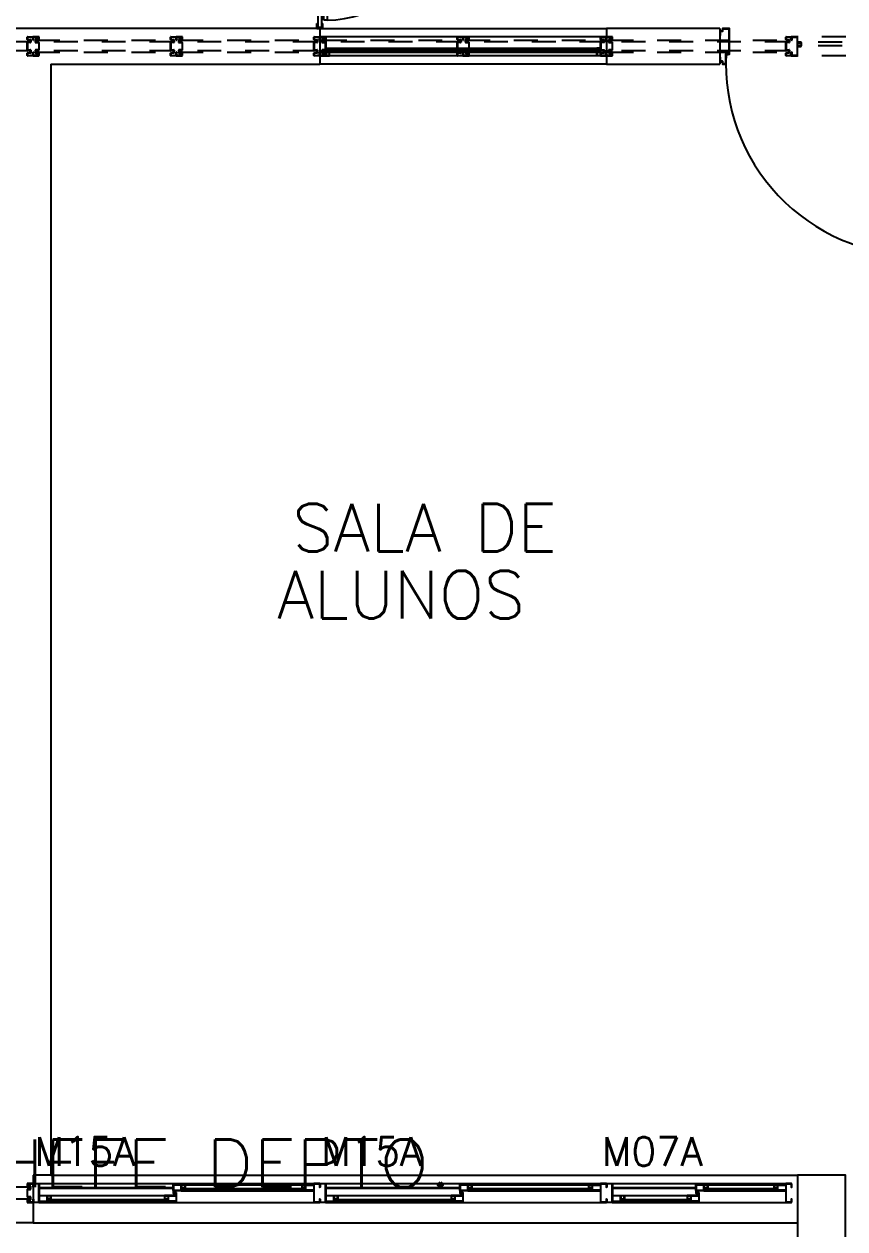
# Model space of a CAD drawing. Header units: millimetres. Extents: x 1887 to 2405, y 1100 to 1335.
# Drawn here: x 2231.95 to 2235.38, y 1182.17 to 1187.22 of the extents above; entities that cross this region are included whole.
import ezdxf

# ---------------------------------------------------------------- set-up
doc = ezdxf.new("R2010")
doc.units = ezdxf.units.MM
doc.linetypes.add('HIDDEN', pattern=[0.375, 0.25, -0.125])
for name, color, linetype in [('AR-ALV', 2, 'Continuous'), ('AR-ESQ', 1, 'Continuous'), ('AR-ESTC', 3, 'Continuous'), ('AR-PEITORIL', 1, 'Continuous'), ('AR-PORTA', 1, 'Continuous'), ('AR-TALUDE', 1, 'Continuous'), ('AR-TXTCONG', 2, 'Continuous'), ('AR-TXTESQ1-CONG', 1, 'Continuous'), ('AR-VIDRO', 1, 'Continuous'), ('DT-ESQ-BAGUETE-C', 2, 'Continuous'), ('DT-ESQ-BAGUETE-V', 1, 'Continuous'), ('DT-ESQ-CHAPA DOBRADA-V', 1, 'Continuous'), ('DT-ESQ-MARCO-V', 1, 'Continuous'), ('DT-ESQ-PERFIL CADEIRA-C', 2, 'Continuous'), ('DT-ESQ-PERFIL CADEIRA-V', 1, 'Continuous'), ('DT-ESQ-PERFIL U SIMPLES-C', 2, 'Continuous'), ('DT-ESQ-PERFIL U-C', 2, 'Continuous'), ('DT-ESQ-PERFIL U-V', 1, 'Continuous'), ('DT-ESQ-PROJ', 1, 'HIDDEN'), ('DT-ESQ-VIDRO-C', 2, 'Continuous'), ('maçaneta', 1, 'Continuous'), ('montantes', 1, 'Continuous'), ('mov', 1, 'Continuous'), ('PM-PERFIL U-C', 2, 'Continuous'), ('PM-VIDRO', 1, 'Continuous'), ('pm1', 2, 'Continuous'), ('pm2', 2, 'Continuous'), ('TEXTO', 2, 'Continuous')]:
    doc.layers.add(name, color=color, linetype=linetype)
doc.styles.add('S12', font='simplex.shx', dxfattribs={"width": 1.1, "height": 0.12})
doc.styles.add('S16', font='simplex.shx', dxfattribs={"width": 1.1, "height": 0.16})
doc.styles.add('UNB-100', font='simplex.shx', dxfattribs={"height": 0.2})

# ---------------------------------------------------------------- blocks, each defined once
blk = doc.blocks.new('EF68-P')
at = {"layer": 'DT-ESQ-BAGUETE-C', "ltscale": 0.1}
for points in [[(2.61, -0.055), (2.5965, -0.055), (2.5965, -0.0535), (2.6095, -0.0535, 0.414214), (2.61, -0.053), (2.61, -0.042, 0.414214), (2.6095, -0.0415), (2.5965, -0.0415), (2.5965, -0.04), (2.61, -0.04, -0.414214), (2.6115, -0.0415), (2.6115, -0.0535, -0.414214)], [(3.1015, -0.055), (3.115, -0.055), (3.115, -0.0535), (3.102, -0.0535, -0.414214), (3.1015, -0.053), (3.1015, -0.042, -0.414214), (3.102, -0.0415), (3.115, -0.0415), (3.115, -0.04), (3.1015, -0.04, 0.414214), (3.1, -0.0415), (3.1, -0.0535, 0.414214)], [(3.81, -0.055), (3.7965, -0.055), (3.7965, -0.0535), (3.8095, -0.0535, 0.414214), (3.81, -0.053), (3.81, -0.042, 0.414214), (3.8095, -0.0415), (3.7965, -0.0415), (3.7965, -0.04), (3.81, -0.04, -0.414214), (3.8115, -0.0415), (3.8115, -0.0535, -0.414214)], [(4.3015, -0.055), (4.315, -0.055), (4.315, -0.0535), (4.302, -0.0535, -0.414214), (4.3015, -0.053), (4.3015, -0.042, -0.414214), (4.302, -0.0415), (4.315, -0.0415), (4.315, -0.04), (4.3015, -0.04, 0.414214), (4.3, -0.0415), (4.3, -0.0535, 0.414214)], [(4.7975, -0.055), (4.784, -0.055), (4.784, -0.0535), (4.797, -0.0535, 0.414214), (4.7975, -0.053), (4.7975, -0.042, 0.414214), (4.797, -0.0415), (4.784, -0.0415), (4.784, -0.04), (4.7975, -0.04, -0.414214), (4.799, -0.0415), (4.799, -0.0535, -0.414214)], [(5.0765, -0.055), (5.09, -0.055), (5.09, -0.0535), (5.077, -0.0535, -0.414214), (5.0765, -0.053), (5.0765, -0.042, -0.414214), (5.077, -0.0415), (5.09, -0.0415), (5.09, -0.04), (5.0765, -0.04, 0.414214), (5.075, -0.0415), (5.075, -0.0535, 0.414214)], [(2.0485, -0.1), (2.035, -0.1), (2.035, -0.0985), (2.048, -0.0985, 0.414214), (2.0485, -0.098), (2.0485, -0.087, 0.414214), (2.048, -0.0865), (2.035, -0.0865), (2.035, -0.085), (2.0485, -0.085, -0.414214), (2.05, -0.0865), (2.05, -0.0985, -0.414214)], [(2.5265, -0.1), (2.54, -0.1), (2.54, -0.0985), (2.527, -0.0985, -0.414214), (2.5265, -0.098), (2.5265, -0.087, -0.414214), (2.527, -0.0865), (2.54, -0.0865), (2.54, -0.085), (2.5265, -0.085, 0.414214), (2.525, -0.0865), (2.525, -0.0985, 0.414214)], [(3.2485, -0.1), (3.235, -0.1), (3.235, -0.0985), (3.248, -0.0985, 0.414214), (3.2485, -0.098), (3.2485, -0.087, 0.414214), (3.248, -0.0865), (3.235, -0.0865), (3.235, -0.085), (3.2485, -0.085, -0.414214), (3.25, -0.0865), (3.25, -0.0985, -0.414214)], [(3.7265, -0.1), (3.74, -0.1), (3.74, -0.0985), (3.727, -0.0985, -0.414214), (3.7265, -0.098), (3.7265, -0.087, -0.414214), (3.727, -0.0865), (3.74, -0.0865), (3.74, -0.085), (3.7265, -0.085, 0.414214), (3.725, -0.0865), (3.725, -0.0985, 0.414214)], [(4.4485, -0.1), (4.435, -0.1), (4.435, -0.0985), (4.448, -0.0985, 0.414214), (4.4485, -0.098), (4.4485, -0.087, 0.414214), (4.448, -0.0865), (4.435, -0.0865), (4.435, -0.085), (4.4485, -0.085, -0.414214), (4.45, -0.0865), (4.45, -0.0985, -0.414214)], [(4.714, -0.1), (4.7275, -0.1), (4.7275, -0.0985), (4.7145, -0.0985, -0.414214), (4.714, -0.098), (4.714, -0.087, -0.414214), (4.7145, -0.0865), (4.7275, -0.0865), (4.7275, -0.085), (4.714, -0.085, 0.414214), (4.7125, -0.0865), (4.7125, -0.0985, 0.414214)]]:
    blk.add_lwpolyline(points, format="xyb", close=True, dxfattribs=at)
at = {"layer": 'DT-ESQ-BAGUETE-V', "ltscale": 0.1}
for p, q in [((2.61, -0.04), (3.1015, -0.04)), ((3.81, -0.04), (4.3015, -0.04)), ((4.7975, -0.04), (5.0765, -0.04)), ((2.0485, -0.085), (2.5265, -0.085)), ((3.2485, -0.085), (3.7265, -0.085)), ((4.4485, -0.085), (4.714, -0.085))]:
    blk.add_line(p, q, dxfattribs=at)
at = {"layer": 'DT-ESQ-CHAPA DOBRADA-V', "ltscale": 0.1}
for p, q in [((2, -0.052), (2.5615, -0.052)), ((2, -0.055), (2.5615, -0.055)), ((3.2, -0.052), (3.7615, -0.052)), ((3.2, -0.055), (3.7615, -0.055)), ((4.4, -0.052), (4.749, -0.052)), ((4.4, -0.055), (4.749, -0.055))]:
    blk.add_line(p, q, dxfattribs=at)
at = {"layer": 'DT-ESQ-PERFIL CADEIRA-C', "ltscale": 0.1}
for p, q in [((2.5635, -0.0635), (2.61, -0.0635)), ((3.15, -0.0635), (3.1015, -0.0635)), ((3.7635, -0.0635), (3.81, -0.0635)), ((4.35, -0.0635), (4.3015, -0.0635)), ((4.751, -0.0635), (4.7975, -0.0635)), ((5.125, -0.0635), (5.0765, -0.0635)), ((2, -0.1085), (2.0485, -0.1085)), ((2.573, -0.1085), (2.5265, -0.1085)), ((3.2, -0.1085), (3.2485, -0.1085)), ((3.773, -0.1085), (3.7265, -0.1085)), ((4.4, -0.1085), (4.4485, -0.1085)), ((4.7605, -0.1085), (4.714, -0.1085))]:
    blk.add_line(p, q, dxfattribs=at)
for points in [[(2.61, -0.062, -1), (2.61, -0.065), (2.5635, -0.065, -0.414214), (2.5615, -0.063), (2.5615, -0.042, -0.414214), (2.5635, -0.04), (2.595, -0.04, -0.414214), (2.5965, -0.0415), (2.5965, -0.062)], [(2.5965, -0.0635, -0.198913), (2.5954, -0.0631, -0.198913), (2.595, -0.062), (2.595, -0.042, 0.414214), (2.5945, -0.0415), (2.5635, -0.0415, 0.414214), (2.563, -0.042), (2.563, -0.063, 0.414214), (2.5635, -0.0635)], [(3.1015, -0.065), (3.15, -0.065), (3.15, -0.0635), (3.115, -0.0635, 0.198912), (3.1161, -0.0631, 0.198913), (3.1165, -0.062), (3.1165, -0.042, -0.414214), (3.117, -0.0415), (3.15, -0.0415), (3.15, -0.04), (3.1165, -0.04, 0.414214), (3.115, -0.0415), (3.115, -0.0535), (3.115, -0.055), (3.115, -0.062), (3.1015, -0.062, 1)], [(3.81, -0.062, -1), (3.81, -0.065), (3.7635, -0.065, -0.414214), (3.7615, -0.063), (3.7615, -0.042, -0.414214), (3.7635, -0.04), (3.795, -0.04, -0.414214), (3.7965, -0.0415), (3.7965, -0.062)], [(3.7965, -0.0635, -0.198913), (3.7954, -0.0631, -0.198913), (3.795, -0.062), (3.795, -0.042, 0.414214), (3.7945, -0.0415), (3.7635, -0.0415, 0.414214), (3.763, -0.042), (3.763, -0.063, 0.414214), (3.7635, -0.0635)], [(4.3015, -0.065), (4.35, -0.065), (4.35, -0.0635), (4.315, -0.0635, 0.198912), (4.3161, -0.0631, 0.198913), (4.3165, -0.062), (4.3165, -0.042, -0.414214), (4.317, -0.0415), (4.35, -0.0415), (4.35, -0.04), (4.3165, -0.04, 0.414214), (4.315, -0.0415), (4.315, -0.0535), (4.315, -0.055), (4.315, -0.062), (4.3015, -0.062, 1)], [(4.7975, -0.062, -1), (4.7975, -0.065), (4.751, -0.065, -0.414214), (4.749, -0.063), (4.749, -0.042, -0.414214), (4.751, -0.04), (4.7825, -0.04, -0.414214), (4.784, -0.0415), (4.784, -0.062)], [(4.784, -0.0635, -0.198913), (4.7829, -0.0631, -0.198913), (4.7825, -0.062), (4.7825, -0.042, 0.414214), (4.782, -0.0415), (4.751, -0.0415, 0.414214), (4.7505, -0.042), (4.7505, -0.063, 0.414214), (4.751, -0.0635)], [(5.0765, -0.065), (5.125, -0.065), (5.125, -0.0635), (5.09, -0.0635, 0.198912), (5.0911, -0.0631, 0.198913), (5.0915, -0.062), (5.0915, -0.042, -0.414214), (5.092, -0.0415), (5.125, -0.0415), (5.125, -0.04), (5.0915, -0.04, 0.414214), (5.09, -0.0415), (5.09, -0.0535), (5.09, -0.055), (5.09, -0.062), (5.0765, -0.062, 1)], [(2.0485, -0.11), (2, -0.11), (2, -0.1085), (2.035, -0.1085, -0.198912), (2.0339, -0.1081, -0.198913), (2.0335, -0.107), (2.0335, -0.087, 0.414214), (2.033, -0.0865), (2, -0.0865), (2, -0.085), (2.0335, -0.085, -0.414214), (2.035, -0.0865), (2.035, -0.0985), (2.035, -0.1), (2.035, -0.107), (2.0485, -0.107, -1)], [(2.5265, -0.107, 1), (2.5265, -0.11), (2.573, -0.11, 0.414214), (2.575, -0.108), (2.575, -0.087, 0.414214), (2.573, -0.085), (2.5415, -0.085, 0.414214), (2.54, -0.0865), (2.54, -0.107)], [(2.54, -0.1085, 0.198913), (2.5411, -0.1081, 0.198913), (2.5415, -0.107), (2.5415, -0.087, -0.414214), (2.542, -0.0865), (2.573, -0.0865, -0.414214), (2.5735, -0.087), (2.5735, -0.108, -0.414214), (2.573, -0.1085)], [(3.2485, -0.11), (3.2, -0.11), (3.2, -0.1085), (3.235, -0.1085, -0.198912), (3.2339, -0.1081, -0.198913), (3.2335, -0.107), (3.2335, -0.087, 0.414214), (3.233, -0.0865), (3.2, -0.0865), (3.2, -0.085), (3.2335, -0.085, -0.414214), (3.235, -0.0865), (3.235, -0.0985), (3.235, -0.1), (3.235, -0.107), (3.2485, -0.107, -1)], [(3.7265, -0.107, 1), (3.7265, -0.11), (3.773, -0.11, 0.414214), (3.775, -0.108), (3.775, -0.087, 0.414214), (3.773, -0.085), (3.7415, -0.085, 0.414214), (3.74, -0.0865), (3.74, -0.107)], [(3.74, -0.1085, 0.198913), (3.7411, -0.1081, 0.198913), (3.7415, -0.107), (3.7415, -0.087, -0.414214), (3.742, -0.0865), (3.773, -0.0865, -0.414214), (3.7735, -0.087), (3.7735, -0.108, -0.414214), (3.773, -0.1085)], [(4.4485, -0.11), (4.4, -0.11), (4.4, -0.1085), (4.435, -0.1085, -0.198912), (4.4339, -0.1081, -0.198913), (4.4335, -0.107), (4.4335, -0.087, 0.414214), (4.433, -0.0865), (4.4, -0.0865), (4.4, -0.085), (4.4335, -0.085, -0.414214), (4.435, -0.0865), (4.435, -0.0985), (4.435, -0.1), (4.435, -0.107), (4.4485, -0.107, -1)], [(4.714, -0.107, 1), (4.714, -0.11), (4.7605, -0.11, 0.414214), (4.7625, -0.108), (4.7625, -0.087, 0.414214), (4.7605, -0.085), (4.729, -0.085, 0.414214), (4.7275, -0.0865), (4.7275, -0.107)], [(4.7275, -0.1085, 0.198913), (4.7286, -0.1081, 0.198913), (4.729, -0.107), (4.729, -0.087, -0.414214), (4.7295, -0.0865), (4.7605, -0.0865, -0.414214), (4.761, -0.087), (4.761, -0.108, -0.414214), (4.7605, -0.1085)]]:
    blk.add_lwpolyline(points, format="xyb", close=True, dxfattribs=at)
at = {"layer": 'DT-ESQ-PERFIL CADEIRA-V', "ltscale": 0.1}
for p, q in [((2.595, -0.065), (3.1015, -0.065)), ((3.795, -0.065), (4.3015, -0.065)), ((4.7825, -0.065), (5.0765, -0.065)), ((2.0485, -0.11), (2.5265, -0.11)), ((3.2485, -0.11), (3.7265, -0.11)), ((4.4485, -0.11), (4.714, -0.11))]:
    blk.add_line(p, q, dxfattribs=at)
at = {"layer": 'DT-ESQ-PERFIL U SIMPLES-C', "ltscale": 0.1}
for points in [[(2.5635, -0.077), (2.5715, -0.077), (2.5715, -0.0755), (2.5635, -0.0755, -0.414214), (2.563, -0.075), (2.563, -0.067, -0.414214), (2.5635, -0.0665), (2.5715, -0.0665), (2.5715, -0.065), (2.5635, -0.065, 0.414214), (2.5615, -0.067), (2.5615, -0.075, 0.414214)], [(2.573, -0.073), (2.565, -0.073), (2.565, -0.0745), (2.573, -0.0745, -0.414214), (2.5735, -0.075), (2.5735, -0.083, -0.414214), (2.573, -0.0835), (2.565, -0.0835), (2.565, -0.085), (2.573, -0.085, 0.414214), (2.575, -0.083), (2.575, -0.075, 0.414214)], [(3.7635, -0.077), (3.7715, -0.077), (3.7715, -0.0755), (3.7635, -0.0755, -0.414214), (3.763, -0.075), (3.763, -0.067, -0.414214), (3.7635, -0.0665), (3.7715, -0.0665), (3.7715, -0.065), (3.7635, -0.065, 0.414214), (3.7615, -0.067), (3.7615, -0.075, 0.414214)], [(3.773, -0.073), (3.765, -0.073), (3.765, -0.0745), (3.773, -0.0745, -0.414214), (3.7735, -0.075), (3.7735, -0.083, -0.414214), (3.773, -0.0835), (3.765, -0.0835), (3.765, -0.085), (3.773, -0.085, 0.414214), (3.775, -0.083), (3.775, -0.075, 0.414214)], [(4.751, -0.077), (4.759, -0.077), (4.759, -0.0755), (4.751, -0.0755, -0.414214), (4.7505, -0.075), (4.7505, -0.067, -0.414214), (4.751, -0.0665), (4.759, -0.0665), (4.759, -0.065), (4.751, -0.065, 0.414214), (4.749, -0.067), (4.749, -0.075, 0.414214)], [(4.7605, -0.073), (4.7525, -0.073), (4.7525, -0.0745), (4.7605, -0.0745, -0.414214), (4.761, -0.075), (4.761, -0.083, -0.414214), (4.7605, -0.0835), (4.7525, -0.0835), (4.7525, -0.085), (4.7605, -0.085, 0.414214), (4.7625, -0.083), (4.7625, -0.075, 0.414214)]]:
    blk.add_lwpolyline(points, format="xyb", close=True, dxfattribs=at)
at = {"layer": 'DT-ESQ-PERFIL U-C', "ltscale": 0.1}
for points in [[(1.975, -0.0365, -0.414214), (1.9765, -0.035), (1.9985, -0.035, -0.414214), (2, -0.0365), (2, -0.1135, -0.414214), (1.9985, -0.115), (1.9765, -0.115, -0.414214), (1.975, -0.1135), (1.975, -0.1), (1.9765, -0.1), (1.9765, -0.113, 0.414214), (1.977, -0.1135), (1.998, -0.1135, 0.414214), (1.9985, -0.113), (1.9985, -0.037, 0.414214), (1.998, -0.0365), (1.977, -0.0365, 0.414214), (1.9765, -0.037), (1.9765, -0.05), (1.975, -0.05)], [(3.175, -0.0365, 0.414214), (3.1735, -0.035), (3.1515, -0.035, 0.414214), (3.15, -0.0365), (3.15, -0.1135, 0.414214), (3.1515, -0.115), (3.1735, -0.115, 0.414214), (3.175, -0.1135), (3.175, -0.1), (3.1735, -0.1), (3.1735, -0.113, -0.414214), (3.173, -0.1135), (3.152, -0.1135, -0.414214), (3.1515, -0.113), (3.1515, -0.037, -0.414214), (3.152, -0.0365), (3.173, -0.0365, -0.414214), (3.1735, -0.037), (3.1735, -0.05), (3.175, -0.05)], [(3.175, -0.0365, -0.414214), (3.1765, -0.035), (3.1985, -0.035, -0.414214), (3.2, -0.0365), (3.2, -0.1135, -0.414214), (3.1985, -0.115), (3.1765, -0.115, -0.414214), (3.175, -0.1135), (3.175, -0.1), (3.1765, -0.1), (3.1765, -0.113, 0.414214), (3.177, -0.1135), (3.198, -0.1135, 0.414214), (3.1985, -0.113), (3.1985, -0.037, 0.414214), (3.198, -0.0365), (3.177, -0.0365, 0.414214), (3.1765, -0.037), (3.1765, -0.05), (3.175, -0.05)], [(4.375, -0.0365, 0.414214), (4.3735, -0.035), (4.3515, -0.035, 0.414214), (4.35, -0.0365), (4.35, -0.1135, 0.414214), (4.3515, -0.115), (4.3735, -0.115, 0.414214), (4.375, -0.1135), (4.375, -0.1), (4.3735, -0.1), (4.3735, -0.113, -0.414214), (4.373, -0.1135), (4.352, -0.1135, -0.414214), (4.3515, -0.113), (4.3515, -0.037, -0.414214), (4.352, -0.0365), (4.373, -0.0365, -0.414214), (4.3735, -0.037), (4.3735, -0.05), (4.375, -0.05)], [(4.375, -0.0365, -0.414214), (4.3765, -0.035), (4.3985, -0.035, -0.414214), (4.4, -0.0365), (4.4, -0.1135, -0.414214), (4.3985, -0.115), (4.3765, -0.115, -0.414214), (4.375, -0.1135), (4.375, -0.1), (4.3765, -0.1), (4.3765, -0.113, 0.414214), (4.377, -0.1135), (4.398, -0.1135, 0.414214), (4.3985, -0.113), (4.3985, -0.037, 0.414214), (4.398, -0.0365), (4.377, -0.0365, 0.414214), (4.3765, -0.037), (4.3765, -0.05), (4.375, -0.05)], [(5.15, -0.0365, 0.414214), (5.1485, -0.035), (5.1265, -0.035, 0.414214), (5.125, -0.0365), (5.125, -0.1135, 0.414214), (5.1265, -0.115), (5.1485, -0.115, 0.414214), (5.15, -0.1135), (5.15, -0.1), (5.1485, -0.1), (5.1485, -0.113, -0.414214), (5.148, -0.1135), (5.127, -0.1135, -0.414214), (5.1265, -0.113), (5.1265, -0.037, -0.414214), (5.127, -0.0365), (5.148, -0.0365, -0.414214), (5.1485, -0.037), (5.1485, -0.05), (5.15, -0.05)]]:
    blk.add_lwpolyline(points, format="xyb", close=True, dxfattribs=at)
at = {"layer": 'DT-ESQ-PERFIL U-V', "ltscale": 0.1}
for p, q in [((1.9985, -0.035), (3.1515, -0.035)), ((3.1985, -0.035), (4.3515, -0.035)), ((4.3985, -0.035), (5.1265, -0.035)), ((1.9985, -0.115), (3.1515, -0.115)), ((3.1985, -0.115), (4.3515, -0.115)), ((4.3985, -0.115), (5.1265, -0.115))]:
    blk.add_line(p, q, dxfattribs=at)
at = {"layer": 'DT-ESQ-PROJ', "ltscale": 0.1}
for points in [[(1.9625, -0.056), (1.9625, -0.05), (0.7875, -0.05), (0.7875, -0.056)], [(1.9625, -0.094), (1.9625, -0.1), (0.7875, -0.1), (0.7875, -0.094)]]:
    blk.add_lwpolyline(points, close=True, dxfattribs=at)
blk.add_lwpolyline([(1.95, -0.1035), (1.95, -0.1135, 0.414214), (1.9515, -0.115), (1.9735, -0.115, 0.414214), (1.975, -0.1135), (1.975, -0.1), (1.9735, -0.1), (1.9735, -0.113, -0.414214), (1.973, -0.1135), (1.952, -0.1135, -0.414214), (1.9515, -0.113), (1.9515, -0.1035), (1.9645, -0.1035, 0.414214), (1.966, -0.102), (1.966, -0.092, 0.414214), (1.9645, -0.0905), (1.9515, -0.0905), (1.9515, -0.0595), (1.9645, -0.0595, 0.414214), (1.966, -0.058), (1.966, -0.048, 0.414214), (1.9645, -0.0465), (1.9515, -0.0465), (1.9515, -0.037, -0.414214), (1.952, -0.0365), (1.973, -0.0365, -0.414214), (1.9735, -0.037), (1.9735, -0.05), (1.975, -0.05), (1.975, -0.0365, 0.414214), (1.9735, -0.035), (1.9515, -0.035, 0.414214), (1.95, -0.0365), (1.95, -0.0465, 0.414214), (1.9515, -0.048), (1.9645, -0.048), (1.9645, -0.058), (1.9515, -0.058), (1.9515, -0.058, 0.414214), (1.95, -0.0595), (1.95, -0.0905, 0.414214), (1.9515, -0.092), (1.9515, -0.092), (1.9645, -0.092), (1.9645, -0.102), (1.9515, -0.102, 0.414214)], format="xyb", close=True, dxfattribs=at)
at = {"layer": 'DT-ESQ-VIDRO-C', "ltscale": 0.1}
for points in [[(3.1125, -0.06), (3.1125, -0.057), (2.599, -0.057), (2.599, -0.06)], [(4.3125, -0.06), (4.3125, -0.057), (3.799, -0.057), (3.799, -0.06)], [(5.0875, -0.06), (5.0875, -0.057), (4.7865, -0.057), (4.7865, -0.06)], [(2.038, -0.105), (2.038, -0.102), (2.537, -0.102), (2.537, -0.105)], [(3.238, -0.105), (3.238, -0.102), (3.737, -0.102), (3.737, -0.105)], [(4.438, -0.105), (4.438, -0.102), (4.7245, -0.102), (4.7245, -0.105)]]:
    blk.add_lwpolyline(points, close=True, dxfattribs=at)
blk = doc.blocks.new('EF142-P')
at = {"layer": 'DT-ESQ-PROJ', "color": 1, "ltscale": 0.1}
for points in [[(0.025, -0.1035), (0.025, -0.1135, -0.414214), (0.0235, -0.115), (0.0015, -0.115, -0.414214), (0, -0.1135), (0, -0.1), (0.0015, -0.1), (0.0015, -0.113, 0.414214), (0.002, -0.1135), (0.023, -0.1135, 0.414214), (0.0235, -0.113), (0.0235, -0.1035), (0.0105, -0.1035, -0.414214), (0.009, -0.102), (0.009, -0.092, -0.414214), (0.0105, -0.0905), (0.0235, -0.0905), (0.0235, -0.0595), (0.0105, -0.0595, -0.414214), (0.009, -0.058), (0.009, -0.048, -0.414214), (0.0105, -0.0465), (0.0235, -0.0465), (0.0235, -0.037, 0.414214), (0.023, -0.0365), (0.002, -0.0365, 0.414214), (0.0015, -0.037), (0.0015, -0.05), (0, -0.05), (0, -0.0365, -0.414214), (0.0015, -0.035), (0.0235, -0.035, -0.414214), (0.025, -0.0365), (0.025, -0.0465, -0.414214), (0.0235, -0.048), (0.0105, -0.048), (0.0105, -0.058), (0.0235, -0.058), (0.0235, -0.058, -0.414214), (0.025, -0.0595), (0.025, -0.0905, -0.414214), (0.0235, -0.092), (0.0235, -0.092), (0.0105, -0.092), (0.0105, -0.102), (0.0235, -0.102, -0.414214)], [(0.75, -0.1035), (0.75, -0.1135, 0.414214), (0.7515, -0.115), (0.7735, -0.115, 0.414214), (0.775, -0.1135), (0.775, -0.1), (0.7735, -0.1), (0.7735, -0.113, -0.414214), (0.773, -0.1135), (0.752, -0.1135, -0.414214), (0.7515, -0.113), (0.7515, -0.1035), (0.7645, -0.1035, 0.414214), (0.766, -0.102), (0.766, -0.092, 0.414214), (0.7645, -0.0905), (0.7515, -0.0905), (0.7515, -0.0595), (0.7645, -0.0595, 0.414214), (0.766, -0.058), (0.766, -0.048, 0.414214), (0.7645, -0.0465), (0.7515, -0.0465), (0.7515, -0.037, -0.414214), (0.752, -0.0365), (0.773, -0.0365, -0.414214), (0.7735, -0.037), (0.7735, -0.05), (0.775, -0.05), (0.775, -0.0365, 0.414214), (0.7735, -0.035), (0.7515, -0.035, 0.414214), (0.75, -0.0365), (0.75, -0.0465, 0.414214), (0.7515, -0.048), (0.7645, -0.048), (0.7645, -0.058), (0.7515, -0.058), (0.7515, -0.058, 0.414214), (0.75, -0.0595), (0.75, -0.0905, 0.414214), (0.7515, -0.092), (0.7515, -0.092), (0.7645, -0.092), (0.7645, -0.102), (0.7515, -0.102, 0.414214)], [(0.8, -0.1035), (0.8, -0.1135, -0.414214), (0.7985, -0.115), (0.7765, -0.115, -0.414214), (0.775, -0.1135), (0.775, -0.1), (0.7765, -0.1), (0.7765, -0.113, 0.414214), (0.777, -0.1135), (0.798, -0.1135, 0.414214), (0.7985, -0.113), (0.7985, -0.1035), (0.7855, -0.1035, -0.414214), (0.784, -0.102), (0.784, -0.092, -0.414214), (0.7855, -0.0905), (0.7985, -0.0905), (0.7985, -0.0595), (0.7855, -0.0595, -0.414214), (0.784, -0.058), (0.784, -0.048, -0.414214), (0.7855, -0.0465), (0.7985, -0.0465), (0.7985, -0.037, 0.414214), (0.798, -0.0365), (0.777, -0.0365, 0.414214), (0.7765, -0.037), (0.7765, -0.05), (0.775, -0.05), (0.775, -0.0365, -0.414214), (0.7765, -0.035), (0.7985, -0.035, -0.414214), (0.8, -0.0365), (0.8, -0.0465, -0.414214), (0.7985, -0.048), (0.7855, -0.048), (0.7855, -0.058), (0.7985, -0.058), (0.7985, -0.058, -0.414214), (0.8, -0.0595), (0.8, -0.0905, -0.414214), (0.7985, -0.092), (0.7985, -0.092), (0.7855, -0.092), (0.7855, -0.102), (0.7985, -0.102, -0.414214)], [(1.35, -0.1035), (1.35, -0.1135, 0.414214), (1.3515, -0.115), (1.3735, -0.115, 0.414214), (1.375, -0.1135), (1.375, -0.1), (1.3735, -0.1), (1.3735, -0.113, -0.414214), (1.373, -0.1135), (1.352, -0.1135, -0.414214), (1.3515, -0.113), (1.3515, -0.1035), (1.3645, -0.1035, 0.414214), (1.366, -0.102), (1.366, -0.092, 0.414214), (1.3645, -0.0905), (1.3515, -0.0905), (1.3515, -0.0595), (1.3645, -0.0595, 0.414214), (1.366, -0.058), (1.366, -0.048, 0.414214), (1.3645, -0.0465), (1.3515, -0.0465), (1.3515, -0.037, -0.414214), (1.352, -0.0365), (1.373, -0.0365, -0.414214), (1.3735, -0.037), (1.3735, -0.05), (1.375, -0.05), (1.375, -0.0365, 0.414214), (1.3735, -0.035), (1.3515, -0.035, 0.414214), (1.35, -0.0365), (1.35, -0.0465, 0.414214), (1.3515, -0.048), (1.3645, -0.048), (1.3645, -0.058), (1.3515, -0.058), (1.3515, -0.058, 0.414214), (1.35, -0.0595), (1.35, -0.0905, 0.414214), (1.3515, -0.092), (1.3515, -0.092), (1.3645, -0.092), (1.3645, -0.102), (1.3515, -0.102, 0.414214)], [(1.4, -0.1035), (1.4, -0.1135, -0.414214), (1.3985, -0.115), (1.3765, -0.115, -0.414214), (1.375, -0.1135), (1.375, -0.1), (1.3765, -0.1), (1.3765, -0.113, 0.414214), (1.377, -0.1135), (1.398, -0.1135, 0.414214), (1.3985, -0.113), (1.3985, -0.1035), (1.3855, -0.1035, -0.414214), (1.384, -0.102), (1.384, -0.092, -0.414214), (1.3855, -0.0905), (1.3985, -0.0905), (1.3985, -0.0595), (1.3855, -0.0595, -0.414214), (1.384, -0.058), (1.384, -0.048, -0.414214), (1.3855, -0.0465), (1.3985, -0.0465), (1.3985, -0.037, 0.414214), (1.398, -0.0365), (1.377, -0.0365, 0.414214), (1.3765, -0.037), (1.3765, -0.05), (1.375, -0.05), (1.375, -0.0365, -0.414214), (1.3765, -0.035), (1.3985, -0.035, -0.414214), (1.4, -0.0365), (1.4, -0.0465, -0.414214), (1.3985, -0.048), (1.3855, -0.048), (1.3855, -0.058), (1.3985, -0.058), (1.3985, -0.058, -0.414214), (1.4, -0.0595), (1.4, -0.0905, -0.414214), (1.3985, -0.092), (1.3985, -0.092), (1.3855, -0.092), (1.3855, -0.102), (1.3985, -0.102, -0.414214)], [(1.95, -0.1035), (1.95, -0.1135, 0.414214), (1.9515, -0.115), (1.9735, -0.115, 0.414214), (1.975, -0.1135), (1.975, -0.1), (1.9735, -0.1), (1.9735, -0.113, -0.414214), (1.973, -0.1135), (1.952, -0.1135, -0.414214), (1.9515, -0.113), (1.9515, -0.1035), (1.9645, -0.1035, 0.414214), (1.966, -0.102), (1.966, -0.092, 0.414214), (1.9645, -0.0905), (1.9515, -0.0905), (1.9515, -0.0595), (1.9645, -0.0595, 0.414214), (1.966, -0.058), (1.966, -0.048, 0.414214), (1.9645, -0.0465), (1.9515, -0.0465), (1.9515, -0.037, -0.414214), (1.952, -0.0365), (1.973, -0.0365, -0.414214), (1.9735, -0.037), (1.9735, -0.05), (1.975, -0.05), (1.975, -0.0365, 0.414214), (1.9735, -0.035), (1.9515, -0.035, 0.414214), (1.95, -0.0365), (1.95, -0.0465, 0.414214), (1.9515, -0.048), (1.9645, -0.048), (1.9645, -0.058), (1.9515, -0.058), (1.9515, -0.058, 0.414214), (1.95, -0.0595), (1.95, -0.0905, 0.414214), (1.9515, -0.092), (1.9515, -0.092), (1.9645, -0.092), (1.9645, -0.102), (1.9515, -0.102, 0.414214)], [(2, -0.1035), (2, -0.1135, -0.414214), (1.9985, -0.115), (1.9765, -0.115, -0.414214), (1.975, -0.1135), (1.975, -0.1), (1.9765, -0.1), (1.9765, -0.113, 0.414214), (1.977, -0.1135), (1.998, -0.1135, 0.414214), (1.9985, -0.113), (1.9985, -0.1035), (1.9855, -0.1035, -0.414214), (1.984, -0.102), (1.984, -0.092, -0.414214), (1.9855, -0.0905), (1.9985, -0.0905), (1.9985, -0.0595), (1.9855, -0.0595, -0.414214), (1.984, -0.058), (1.984, -0.048, -0.414214), (1.9855, -0.0465), (1.9985, -0.0465), (1.9985, -0.037, 0.414214), (1.998, -0.0365), (1.977, -0.0365, 0.414214), (1.9765, -0.037), (1.9765, -0.05), (1.975, -0.05), (1.975, -0.0365, -0.414214), (1.9765, -0.035), (1.9985, -0.035, -0.414214), (2, -0.0365), (2, -0.0465, -0.414214), (1.9985, -0.048), (1.9855, -0.048), (1.9855, -0.058), (1.9985, -0.058), (1.9985, -0.058, -0.414214), (2, -0.0595), (2, -0.0905, -0.414214), (1.9985, -0.092), (1.9985, -0.092), (1.9855, -0.092), (1.9855, -0.102), (1.9985, -0.102, -0.414214)], [(2.55, -0.1035), (2.55, -0.1135, 0.414214), (2.5515, -0.115), (2.5735, -0.115, 0.414214), (2.575, -0.1135), (2.575, -0.1), (2.5735, -0.1), (2.5735, -0.113, -0.414214), (2.573, -0.1135), (2.552, -0.1135, -0.414214), (2.5515, -0.113), (2.5515, -0.1035), (2.5645, -0.1035, 0.414214), (2.566, -0.102), (2.566, -0.092, 0.414214), (2.5645, -0.0905), (2.5515, -0.0905), (2.5515, -0.0595), (2.5645, -0.0595, 0.414214), (2.566, -0.058), (2.566, -0.048, 0.414214), (2.5645, -0.0465), (2.5515, -0.0465), (2.5515, -0.037, -0.414214), (2.552, -0.0365), (2.573, -0.0365, -0.414214), (2.5735, -0.037), (2.5735, -0.05), (2.575, -0.05), (2.575, -0.0365, 0.414214), (2.5735, -0.035), (2.5515, -0.035, 0.414214), (2.55, -0.0365), (2.55, -0.0465, 0.414214), (2.5515, -0.048), (2.5645, -0.048), (2.5645, -0.058), (2.5515, -0.058), (2.5515, -0.058, 0.414214), (2.55, -0.0595), (2.55, -0.0905, 0.414214), (2.5515, -0.092), (2.5515, -0.092), (2.5645, -0.092), (2.5645, -0.102), (2.5515, -0.102, 0.414214)], [(2.6, -0.1035), (2.6, -0.1135, -0.414214), (2.5985, -0.115), (2.5765, -0.115, -0.414214), (2.575, -0.1135), (2.575, -0.1), (2.5765, -0.1), (2.5765, -0.113, 0.414214), (2.577, -0.1135), (2.598, -0.1135, 0.414214), (2.5985, -0.113), (2.5985, -0.1035), (2.5855, -0.1035, -0.414214), (2.584, -0.102), (2.584, -0.092, -0.414214), (2.5855, -0.0905), (2.5985, -0.0905), (2.5985, -0.0595), (2.5855, -0.0595, -0.414214), (2.584, -0.058), (2.584, -0.048, -0.414214), (2.5855, -0.0465), (2.5985, -0.0465), (2.5985, -0.037, 0.414214), (2.598, -0.0365), (2.577, -0.0365, 0.414214), (2.5765, -0.037), (2.5765, -0.05), (2.575, -0.05), (2.575, -0.0365, -0.414214), (2.5765, -0.035), (2.5985, -0.035, -0.414214), (2.6, -0.0365), (2.6, -0.0465, -0.414214), (2.5985, -0.048), (2.5855, -0.048), (2.5855, -0.058), (2.5985, -0.058), (2.5985, -0.058, -0.414214), (2.6, -0.0595), (2.6, -0.0905, -0.414214), (2.5985, -0.092), (2.5985, -0.092), (2.5855, -0.092), (2.5855, -0.102), (2.5985, -0.102, -0.414214)], [(3.15, -0.1035), (3.15, -0.1135, 0.414214), (3.1515, -0.115), (3.1735, -0.115, 0.414214), (3.175, -0.1135), (3.175, -0.1), (3.1735, -0.1), (3.1735, -0.113, -0.414214), (3.173, -0.1135), (3.152, -0.1135, -0.414214), (3.1515, -0.113), (3.1515, -0.1035), (3.1645, -0.1035, 0.414214), (3.166, -0.102), (3.166, -0.092, 0.414214), (3.1645, -0.0905), (3.1515, -0.0905), (3.1515, -0.0595), (3.1645, -0.0595, 0.414214), (3.166, -0.058), (3.166, -0.048, 0.414214), (3.1645, -0.0465), (3.1515, -0.0465), (3.1515, -0.037, -0.414214), (3.152, -0.0365), (3.173, -0.0365, -0.414214), (3.1735, -0.037), (3.1735, -0.05), (3.175, -0.05), (3.175, -0.0365, 0.414214), (3.1735, -0.035), (3.1515, -0.035, 0.414214), (3.15, -0.0365), (3.15, -0.0465, 0.414214), (3.1515, -0.048), (3.1645, -0.048), (3.1645, -0.058), (3.1515, -0.058), (3.1515, -0.058, 0.414214), (3.15, -0.0595), (3.15, -0.0905, 0.414214), (3.1515, -0.092), (3.1515, -0.092), (3.1645, -0.092), (3.1645, -0.102), (3.1515, -0.102, 0.414214)], [(3.2, -0.1035), (3.2, -0.1135, -0.414214), (3.1985, -0.115), (3.1765, -0.115, -0.414214), (3.175, -0.1135), (3.175, -0.1), (3.1765, -0.1), (3.1765, -0.113, 0.414214), (3.177, -0.1135), (3.198, -0.1135, 0.414214), (3.1985, -0.113), (3.1985, -0.1035), (3.1855, -0.1035, -0.414214), (3.184, -0.102), (3.184, -0.092, -0.414214), (3.1855, -0.0905), (3.1985, -0.0905), (3.1985, -0.0595), (3.1855, -0.0595, -0.414214), (3.184, -0.058), (3.184, -0.048, -0.414214), (3.1855, -0.0465), (3.1985, -0.0465), (3.1985, -0.037, 0.414214), (3.198, -0.0365), (3.177, -0.0365, 0.414214), (3.1765, -0.037), (3.1765, -0.05), (3.175, -0.05), (3.175, -0.0365, -0.414214), (3.1765, -0.035), (3.1985, -0.035, -0.414214), (3.2, -0.0365), (3.2, -0.0465, -0.414214), (3.1985, -0.048), (3.1855, -0.048), (3.1855, -0.058), (3.1985, -0.058), (3.1985, -0.058, -0.414214), (3.2, -0.0595), (3.2, -0.0905, -0.414214), (3.1985, -0.092), (3.1985, -0.092), (3.1855, -0.092), (3.1855, -0.102), (3.1985, -0.102, -0.414214)]]:
    blk.add_lwpolyline(points, format="xyb", close=True, dxfattribs=at)
for points in [[(0.7625, -0.056), (0.7625, -0.05), (0.0125, -0.05), (0.0125, -0.056)], [(1.3625, -0.056), (1.3625, -0.05), (0.7875, -0.05), (0.7875, -0.056)], [(1.9625, -0.056), (1.9625, -0.05), (1.3875, -0.05), (1.3875, -0.056)], [(2.5625, -0.056), (2.5625, -0.05), (1.9875, -0.05), (1.9875, -0.056)], [(3.1625, -0.056), (3.1625, -0.05), (2.5875, -0.05), (2.5875, -0.056)], [(3.7625, -0.056), (3.7625, -0.05), (3.1875, -0.05), (3.1875, -0.056)], [(0.7625, -0.094), (0.7625, -0.1), (0.0125, -0.1), (0.0125, -0.094)], [(1.3625, -0.094), (1.3625, -0.1), (0.7875, -0.1), (0.7875, -0.094)], [(1.9625, -0.094), (1.9625, -0.1), (1.3875, -0.1), (1.3875, -0.094)], [(2.5625, -0.094), (2.5625, -0.1), (1.9875, -0.1), (1.9875, -0.094)], [(3.1625, -0.094), (3.1625, -0.1), (2.5875, -0.1), (2.5875, -0.094)], [(3.7625, -0.094), (3.7625, -0.1), (3.1875, -0.1), (3.1875, -0.094)]]:
    blk.add_lwpolyline(points, close=True, dxfattribs=at)
blk = doc.blocks.new('EF02A-P')
at = {"layer": 'DT-ESQ-PROJ', "color": 1, "ltscale": 0.1}
for p, q in [((0.0235, 0.115), (0.8265, 0.115)), ((0.0385, 0.0735), (0.8115, 0.0735)), ((0.0385, 0.0585), (0.8115, 0.0585)), ((0.0235, 0.035), (0.8265, 0.035))]:
    blk.add_line(p, q, dxfattribs=at)
for points in [[(0.025, 0.0984), (0.025, 0.0765), (0.0385, 0.0765, -1), (0.0385, 0.0735), (0.025, 0.0735), (0.025, 0.0365, -0.414214), (0.0235, 0.035), (0.0015, 0.035, -0.414214), (0, 0.0365), (0, 0.05), (0.0015, 0.05), (0.0015, 0.0365), (0.0235, 0.0365), (0.0235, 0.0735, -0.414214), (0.025, 0.075, -0.414214), (0.0235, 0.0765), (0.0235, 0.0984), (0.0235, 0.1135), (0.0015, 0.1135), (0.0015, 0.1), (0, 0.1), (0, 0.1135, -0.414214), (0.0015, 0.115), (0.0235, 0.115, -0.414214), (0.025, 0.1135)], [(0.825, 0.0984), (0.825, 0.0765), (0.8115, 0.0765, 1), (0.8115, 0.0735), (0.825, 0.0735), (0.825, 0.0365, 0.414214), (0.8265, 0.035), (0.8485, 0.035, 0.414214), (0.85, 0.0365), (0.85, 0.05), (0.8485, 0.05), (0.8485, 0.0365), (0.8265, 0.0365), (0.8265, 0.0735, 0.414214), (0.825, 0.075, 0.414214), (0.8265, 0.0765), (0.8265, 0.0984), (0.8265, 0.1135), (0.8485, 0.1135), (0.8485, 0.1), (0.85, 0.1), (0.85, 0.1135, 0.414214), (0.8485, 0.115), (0.8265, 0.115, 0.414214), (0.825, 0.1135)], [(0.039, 0.0585), (0.0255, 0.0585), (0.0255, 0.06), (0.039, 0.06), (0.039, 0.072), (0.0255, 0.072), (0.0255, 0.0735), (0.039, 0.0735, -0.414214), (0.0405, 0.072), (0.0405, 0.06, -0.414214)], [(0.811, 0.0585), (0.8245, 0.0585), (0.8245, 0.06), (0.811, 0.06), (0.811, 0.072), (0.8245, 0.072), (0.8245, 0.0735), (0.811, 0.0735, 0.414214), (0.8095, 0.072), (0.8095, 0.06, 0.414214)]]:
    blk.add_lwpolyline(points, format="xyb", close=True, dxfattribs=at)
for points in [[(0.025, 0.075), (0.0385, 0.075)], [(0.8115, 0.075), (0.825, 0.075)]]:
    blk.add_lwpolyline(points, dxfattribs=at)
blk = doc.blocks.new('PV3')
at = {"layer": 'AR-VIDRO', "color": 2}
for p, q in [((0.57, 0.02), (0.0175, 0.02)), ((0.57, 0.005), (0.0175, 0.005)), ((0.0463, 0.0442), (0.575, 0.0443)), ((0.0463, 0.0292), (0.575, 0.0293)), ((2.2037, 0.0442), (1.675, 0.0443)), ((2.2037, 0.0292), (1.675, 0.0293)), ((1.68, 0.02), (2.2325, 0.02)), ((1.68, 0.005), (2.2325, 0.005))]:
    blk.add_line(p, q, dxfattribs=at)
at = {"layer": 'AR-VIDRO'}
for p, q in [((0.0463, 0.0442), (0.0463, 0.0292)), ((2.2037, 0.0442), (2.2037, 0.0292))]:
    blk.add_line(p, q, dxfattribs=at)
at = {"layer": 'maçaneta'}
for p, q in [((0.0807, 0.0493), (0.0807, 0.0993)), ((0.0807, 0.0993), (0.0907, 0.0993)), ((0.0907, 0.0493), (0.0907, 0.0993)), ((2.1593, 0.0493), (2.1593, 0.0993)), ((2.1693, 0.0993), (2.1593, 0.0993)), ((2.1693, 0.0493), (2.1693, 0.0993)), ((0.0757, 0.0493), (0.0957, 0.0493)), ((0.0757, 0.0443), (0.0757, 0.0493)), ((0.0757, 0.0293), (0.0757, 0.0243)), ((0.0757, 0.0243), (0.0957, 0.0243)), ((0.0957, 0.0443), (0.0957, 0.0493)), ((0.0957, 0.0293), (0.0957, 0.0243)), ((2.1743, 0.0493), (2.1543, 0.0493)), ((2.1543, 0.0443), (2.1543, 0.0493)), ((2.1543, 0.0293), (2.1543, 0.0243)), ((2.1743, 0.0243), (2.1543, 0.0243)), ((2.1743, 0.0443), (2.1743, 0.0493)), ((2.1743, 0.0293), (2.1743, 0.0243))]:
    blk.add_line(p, q, dxfattribs=at)
at = {"layer": 'montantes'}
for p, q in [((0.0125, 0.025), (0.0325, 0.025)), ((0.0125, 0), (0.0125, 0.025)), ((0.0125, 0), (0.0325, 0)), ((0.0175, 0.005), (0.0175, 0.02)), ((0.0325, 0.02), (0.0325, 0.025)), ((0.0325, 0), (0.0325, 0.005)), ((0.53, 0.0493), (0.58, 0.0493)), ((0.53, 0.025), (0.58, 0.025)), ((0.575, 0.025), (0.555, 0.025)), ((0.555, 0.02), (0.555, 0.025)), ((0.555, 0), (0.555, 0.005)), ((0.575, 0), (0.555, 0)), ((0.57, 0.005), (0.57, 0.02)), ((0.575, 0.0443), (0.575, 0.0293)), ((0.575, 0), (0.575, 0.025)), ((0.58, 0.0493), (0.58, 0.025)), ((1.67, 0.0493), (1.67, 0.025)), ((1.72, 0.0493), (1.67, 0.0493)), ((1.72, 0.025), (1.67, 0.025)), ((1.675, 0.0443), (1.675, 0.0293)), ((1.675, 0.025), (1.695, 0.025)), ((1.675, 0), (1.675, 0.025)), ((1.675, 0), (1.695, 0)), ((1.68, 0.005), (1.68, 0.02)), ((1.695, 0.02), (1.695, 0.025)), ((1.695, 0), (1.695, 0.005)), ((2.2175, 0.02), (2.2175, 0.025)), ((2.2375, 0.025), (2.2175, 0.025)), ((2.2175, 0), (2.2175, 0.005)), ((2.2375, 0), (2.2175, 0)), ((2.2325, 0.005), (2.2325, 0.02)), ((2.2375, 0), (2.2375, 0.025))]:
    blk.add_line(p, q, dxfattribs=at)
for centre in [(0.58, 0.02), (1.67, 0.02)]:
    blk.add_circle(centre, 0.005, dxfattribs=at)
for centre, start, end in [((0.53, 0.0443), 90, 180), ((0.53, 0.03), 188.6139, 270), ((1.72, 0.0443), 0, 90), ((1.72, 0.03), 270, 351.3861)]:
    blk.add_arc(centre, 0.005, start, end, dxfattribs=at)
at = {"layer": 'mov'}
for centre, start, end in [((0.5857, 0.025), 357.3456, 177.961), ((1.6643, 0.025), 2.039, 182.6544)]:
    blk.add_arc(centre, 0.5398, start, end, dxfattribs=at)
blk = doc.blocks.new('EF05A-P')
at = {"layer": 'DT-ESQ-BAGUETE-C', "color": 1, "ltscale": 0.1}
for points in [[(0.039, -0.05), (0.0255, -0.05), (0.0255, -0.0485), (0.039, -0.0485), (0.039, -0.0365), (0.0255, -0.0365), (0.0255, -0.035), (0.039, -0.035, -0.414214), (0.0405, -0.0365), (0.0405, -0.0485, -0.414214)], [(1.161, -0.05), (1.1745, -0.05), (1.1745, -0.0485), (1.161, -0.0485), (1.161, -0.0365), (1.1745, -0.0365), (1.1745, -0.035), (1.161, -0.035, 0.414214), (1.1595, -0.0365), (1.1595, -0.0485, 0.414214)]]:
    blk.add_lwpolyline(points, format="xyb", close=True, dxfattribs=at)
at = {"layer": 'DT-ESQ-BAGUETE-V', "color": 1, "ltscale": 0.1}
blk.add_line((1.161, -0.05), (0.039, -0.05), dxfattribs=at)
at = {"layer": 'DT-ESQ-CHAPA DOBRADA-V', "color": 1, "ltscale": 0.1}
blk.add_line((1.16, -0.067), (0.04, -0.067), dxfattribs=at)
at = {"layer": 'DT-ESQ-MARCO-V', "color": 1, "ltscale": 0.1}
for p, q in [((0.0235, -0.035), (1.1765, -0.035)), ((0.0235, -0.115), (1.1765, -0.115))]:
    blk.add_line(p, q, dxfattribs=at)
at = {"layer": 'DT-ESQ-PERFIL U-C', "color": 1, "ltscale": 0.1}
for points in [[(0.025, -0.0655), (0.025, -0.0655, 0.414214), (0.0235, -0.067), (0.0235, -0.1135), (0.0015, -0.1135), (0.0015, -0.1), (0, -0.1), (0, -0.1135, 0.414214), (0.0015, -0.115), (0.0235, -0.115, 0.414214), (0.025, -0.1135), (0.025, -0.067), (0.04, -0.067, 1), (0.04, -0.064), (0.025, -0.064), (0.025, -0.0365, 0.414214), (0.0235, -0.035), (0.0015, -0.035, 0.414214), (0, -0.0365), (0, -0.05), (0.0015, -0.05), (0.0015, -0.0365), (0.0235, -0.0365), (0.0235, -0.064, 0.414214), (0.025, -0.0655), (0.04, -0.0655)], [(1.175, -0.0655), (1.175, -0.0655, -0.414214), (1.1765, -0.067), (1.1765, -0.1135), (1.1985, -0.1135), (1.1985, -0.1), (1.2, -0.1), (1.2, -0.1135, -0.414214), (1.1985, -0.115), (1.1765, -0.115, -0.414214), (1.175, -0.1135), (1.175, -0.067), (1.16, -0.067, -1), (1.16, -0.064), (1.175, -0.064), (1.175, -0.0365, -0.414214), (1.1765, -0.035), (1.1985, -0.035, -0.414214), (1.2, -0.0365), (1.2, -0.05), (1.1985, -0.05), (1.1985, -0.0365), (1.1765, -0.0365), (1.1765, -0.064, -0.414214), (1.175, -0.0655), (1.16, -0.0655)]]:
    blk.add_lwpolyline(points, format="xyb", dxfattribs=at)
at = {"layer": 'DT-ESQ-VIDRO-C', "color": 1, "ltscale": 0.1}
blk.add_lwpolyline([(0.027, -0.062), (0.027, -0.052), (1.173, -0.052), (1.173, -0.062)], close=True, dxfattribs=at)
blk = doc.blocks.new('PM3V-A')
at = {"layer": 'maçaneta'}
for points in [[(0.02, 0.9), (-0.035, 0.9), (-0.035, 0.79), (0, 0.79), (0, 0.8), (-0.02, 0.8), (-0.02, 0.8785, -0.414214), (-0.0185, 0.88), (0.02, 0.88)], [(0.125, 0.9), (0.07, 0.9), (0.07, 0.88), (0.1085, 0.88, -0.414214), (0.11, 0.8785), (0.11, 0.8), (0.09, 0.8), (0.09, 0.79), (0.125, 0.79)]]:
    blk.add_lwpolyline(points, format="xyb", close=True, dxfattribs=at)
for points in [[(0.02, 0.79), (0.02, 0.83), (0.025, 0.83), (0.025, 0.79)], [(0.07, 0.79), (0.07, 0.83), (0.065, 0.83), (0.065, 0.79)]]:
    blk.add_lwpolyline(points, close=True, dxfattribs=at)
at = {"layer": 'mov'}
blk.add_arc((0.025, 0.15), 0.8, 356.8472, 90, dxfattribs=at)
at = {"layer": 'PM-PERFIL U-C'}
for p, q in [((0, 0.12), (0, 0.1385)), ((0.002, 0.12), (0, 0.12)), ((0.0015, 0.14), (0.01, 0.14)), ((0.002, 0.138), (0.002, 0.12)), ((0.0105, 0.138), (0.002, 0.138)), ((0.01, 0.14), (0.01, 0.1485)), ((0.0115, 0.15), (0.0235, 0.15)), ((0.012, 0.148), (0.012, 0.1395)), ((0.023, 0.148), (0.012, 0.148)), ((0.023, 0.1085), (0.023, 0.148)), ((0.038, 0.107), (0.0245, 0.107)), ((0.025, 0.15), (0.025, 0.109)), ((0.025, 0.1485), (0.025, 0.109)), ((0.025, 0.109), (0.035, 0.109)), ((0.0385, 0.109), (0.025, 0.109)), ((0.038, 0.107), (0.038, 0.002)), ((0.04, 0.1075), (0.04, 0.0015)), ((0.81, 0.1075), (0.81, 0.0015)), ((0.8115, 0.109), (0.825, 0.109)), ((0.812, 0.107), (0.8255, 0.107)), ((0.812, 0.107), (0.812, 0.002)), ((0.8252, 0.109), (0.8152, 0.109)), ((0.825, 0.1485), (0.825, 0.109)), ((0.8385, 0.15), (0.8265, 0.15)), ((0.827, 0.148), (0.838, 0.148)), ((0.827, 0.1085), (0.827, 0.148)), ((0.838, 0.148), (0.838, 0.1395)), ((0.8395, 0.138), (0.848, 0.138)), ((0.84, 0.14), (0.84, 0.1485)), ((0.8485, 0.14), (0.84, 0.14)), ((0.848, 0.138), (0.848, 0.12)), ((0.848, 0.12), (0.85, 0.12)), ((0.85, 0.12), (0.85, 0.1385)), ((0, 0.03), (0.002, 0.03)), ((0, 0.0115), (0, 0.03)), ((0.01, 0.01), (0.0015, 0.01)), ((0.002, 0.03), (0.002, 0.012)), ((0.002, 0.012), (0.0105, 0.012)), ((0.01, 0.0015), (0.01, 0.01)), ((0.0385, 0), (0.0115, 0)), ((0.012, 0.0105), (0.012, 0.002)), ((0.012, 0.002), (0.038, 0.002)), ((0.8115, 0), (0.8385, 0)), ((0.838, 0.002), (0.812, 0.002)), ((0.8152, 0), (0.8402, 0)), ((0.838, 0.0105), (0.838, 0.002)), ((0.848, 0.012), (0.8395, 0.012)), ((0.84, 0.0015), (0.84, 0.01)), ((0.84, 0.01), (0.8485, 0.01)), ((0.8402, 0.01), (0.8502, 0.01)), ((0.8402, 0), (0.8402, 0.01)), ((0.85, 0.03), (0.848, 0.03)), ((0.848, 0.03), (0.848, 0.012)), ((0.85, 0.0115), (0.85, 0.03))]:
    blk.add_line(p, q, dxfattribs=at)
for centre, start, end in [((0.0015, 0.1385), 90, 180), ((0.0115, 0.1485), 90, 180), ((0.0105, 0.1395), 270, 0), ((0.0245, 0.1085), 180, 270), ((0.0235, 0.1485), 360, 90), ((0.0385, 0.1075), 0, 90), ((0.8115, 0.1075), 90, 180), ((0.8265, 0.1485), 90, 180), ((0.8255, 0.1085), 270, 0), ((0.8395, 0.1395), 180, 270), ((0.8385, 0.1485), 0, 90), ((0.8485, 0.1385), 0, 90), ((0.0015, 0.0115), 180, 270), ((0.0115, 0.0015), 180, 270), ((0.0105, 0.0105), 0, 90), ((0.0385, 0.0015), 269.9386, 0), ((0.8115, 0.0015), 180, 270.0614), ((0.8395, 0.0105), 90, 180), ((0.8385, 0.0015), 270, 0), ((0.8485, 0.0115), 270, 0)]:
    blk.add_arc(centre, 0.0015, start, end, dxfattribs=at)
at = {"layer": 'PM-VIDRO'}
for p, q in [((0.04, 0.45), (0.04, 0.75)), ((0.05, 0.75), (0.05, 0.45))]:
    blk.add_line(p, q, dxfattribs=at)
at = {"layer": 'pm1'}
for p, q in [((0.025, 0.95), (0.065, 0.95)), ((0.025, 0.75), (0.025, 0.95)), ((0.065, 0.95), (0.065, 0.76)), ((0.065, 0.76), (0.04, 0.76)), ((0.04, 0.75), (0.04, 0.76)), ((0.05, 0.76), (0.05, 0.75)), ((0.065, 0.76), (0.065, 0.75)), ((0.04, 0.75), (0.025, 0.75)), ((0.065, 0.75), (0.05, 0.75)), ((0.025, 0.15), (0.025, 0.45)), ((0.04, 0.45), (0.025, 0.45)), ((0.04, 0.44), (0.04, 0.45)), ((0.065, 0.44), (0.04, 0.44)), ((0.065, 0.45), (0.05, 0.45)), ((0.05, 0.45), (0.05, 0.44)), ((0.065, 0.45), (0.065, 0.44)), ((0.065, 0.44), (0.065, 0.15)), ((0.065, 0.15), (0.025, 0.15))]:
    blk.add_line(p, q, dxfattribs=at)
at = {"layer": 'pm2'}
for p, q in [((0.025, 0.45), (0.025, 0.75)), ((0.065, 0.75), (0.065, 0.45))]:
    blk.add_line(p, q, dxfattribs=at)

msp = doc.modelspace()

# ---------------------------------------------------------------- linework, layer by layer
at = {"layer": 'AR-ALV'}
for p, q in [((2233.1847, 1187.1985), (2230.9097, 1187.1985)), ((2233.1847, 1187.1985), (2233.1847, 1187.0485)), ((2234.8595, 1187.1985), (2234.3847, 1187.1985)), ((2234.3847, 1187.1985), (2234.3847, 1187.0485)), ((2234.8595, 1187.1985), (2234.8595, 1187.0485)), ((2232.0597, 1187.0485), (2233.1847, 1187.0485)), ((2232.0597, 1187.0485), (2232.0597, 1182.3985)), ((2234.3847, 1187.0485), (2234.8595, 1187.0485)), ((2231.9847, 1182.3985), (2231.9847, 1182.1985)), ((2232.0597, 1182.3985), (2231.9847, 1182.3985)), ((2231.9847, 1182.1985), (2229.9847, 1182.1985))]:
    msp.add_line(p, q, dxfattribs=at)
at = {"layer": 'AR-ESTC'}
msp.add_lwpolyline([(2235.1847, 1181.7985), (2235.3847, 1181.7985), (2235.3847, 1182.3985), (2235.1847, 1182.3985)], close=True, dxfattribs=at)
at = {"layer": 'AR-PEITORIL'}
for p, q in [((2233.1847, 1187.1985), (2234.3847, 1187.1985)), ((2234.3847, 1187.0485), (2233.1847, 1187.0485)), ((2232.0597, 1182.3985), (2235.1847, 1182.3985)), ((2231.9847, 1182.1985), (2235.1847, 1182.1985))]:
    msp.add_line(p, q, dxfattribs=at)
at = {"layer": 'AR-TALUDE'}
msp.add_open_spline([(2209.6023, 1181.907), (2210.1055, 1175.4093), (2212.7919, 1160.4134), (2230.1765, 1147.2677), (2241.402, 1149.9808), (2249.6832, 1155.6803), (2256.8602, 1168.1826), (2261.8663, 1179.1126), (2266.4303, 1187.8269), (2268.4755, 1193.7303)], degree=3, knots=[0.874603, 0.874603, 0.874603, 0.874603, 13.033613, 24.300817, 33.994288, 45.623477, 57.311406, 66.544355, 85.146679, 85.146679, 85.146679, 85.146679], dxfattribs=at)

# ---------------------------------------------------------------- block references
at = {"layer": 'AR-ESQ', "rotation": 180}
for name, p in [('EF142-P', (2235.1597, 1187.0485)), ('EF05A-P', (2234.3847, 1187.0485)), ('EF02A-P', (2236.0097, 1187.1985))]:
    msp.add_blockref(name, p, dxfattribs=at)
at = {"layer": 'AR-ESQ'}
msp.add_blockref('EF68-P', (2230.0097, 1182.3985), dxfattribs=at)
at = {"layer": 'AR-PORTA'}
for name, p, rotation in [('PV3', (2233.1722, 1189.436), 270), ('PM3V-A', (2235.7097, 1187.1985), 180)]:
    msp.add_blockref(name, p, dxfattribs=dict(at, rotation=rotation))

# ---------------------------------------------------------------- texts
at = {"layer": 'AR-TXTCONG', "style": 'S16', "width": 1.1}
msp.add_text('CHEFE DEPTO.', height=0.2, rotation=360, dxfattribs=at).set_placement((2231.6244, 1182.3482))
at = {"layer": 'AR-TXTESQ1-CONG', "style": 'S12'}
for s, p in [('M15A', (2231.9909, 1182.4376)), ('M15A', (2233.1909, 1182.4376)), ('M07A', (2234.3657, 1182.4376))]:
    msp.add_text(s, height=0.12, dxfattribs=at).set_placement(p)
at = {"layer": 'TEXTO', "style": 'UNB-100'}
for s, p in [('SALA DE ', (2233.0699, 1185.0087)), ('ALUNOS', (2233.0064, 1184.7281))]:
    msp.add_text(s, height=0.2, dxfattribs=at).set_placement(p)

doc.saveas('drawing.dxf')
